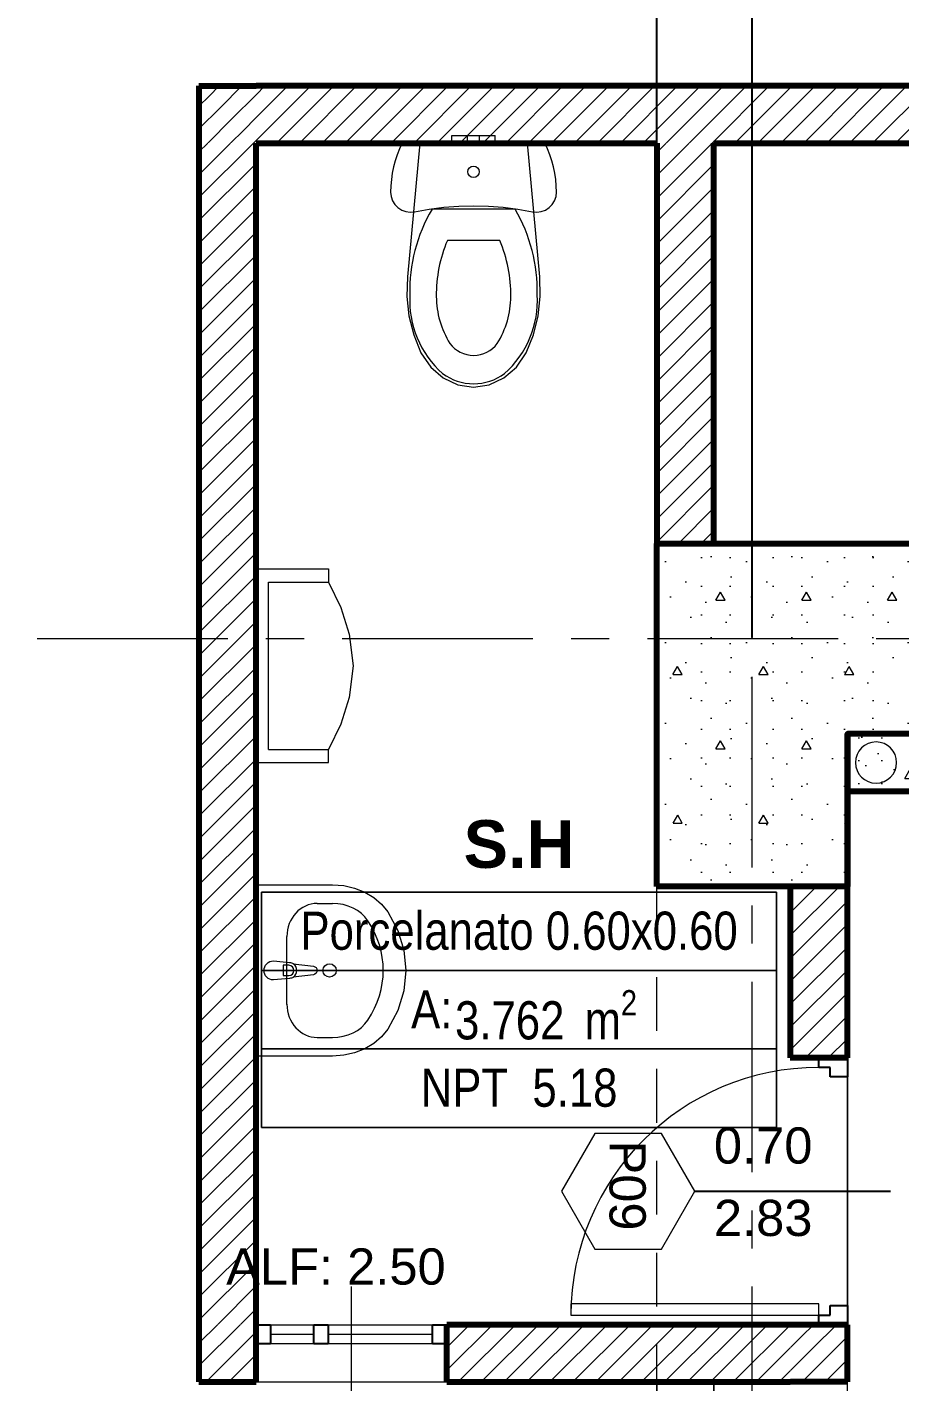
# Model space of a CAD drawing. Header units: inches. Extents: x -38 to 5698, y -33 to 92.
# Drawn here: x 99.919 to 102.207, y 37.7 to 41.255 of the extents above; entities that cross this region are included whole.
import ezdxf

# ---------------------------------------------------------------- set-up
doc = ezdxf.new("R2010")
doc.units = ezdxf.units.IN
doc.header["$MEASUREMENT"] = 0
doc.set_wipeout_variables(frame=1)
doc.header["$PDMODE"] = 1
for name, pattern in [('Hidden Line', [0.195611, 0.141111, -0.0545]), ('Punto & Raya', [0.65, 0.5, -0.075, 0, -0.075]), ('Wipeout_Contour', [1, 0, -1])]:
    doc.linetypes.add(name, pattern=pattern)
for name, color, linetype in [('02 _ ARQ _ ALB _ Cotas Ejes', 7, 'Continuous'), ('02 _ ARQ _ ALB _ Ejes Generales', 7, 'Continuous'), ('02 _ ARQ _ ZON _ Espacio.3D', 7, 'Continuous'), ('08 _ STR _ EXT _ 06 Columnas', 7, 'Continuous'), ('08 _ STR _ EXT _ 07 Losa Aligerada', 7, 'Continuous'), ('08 _ STR _ EXT _ 09 Vigas', 7, 'Continuous'), ('Estructura - 04 MURO', 253, 'Continuous'), ('Estructura - Carga', 7, 'Continuous'), ('Interior - Sanitarios', 7, 'Continuous'), ('MEP - HVAC', 7, 'Continuous')]:
    doc.layers.add(name, color=color, linetype=linetype)
doc.styles.add('Estilo_Generado_4', font='swisse.ttf')
doc.styles.add('Estilo_Generado_8', font='arialbd.ttf')
doc.styles.add('Estilo_Generado_9', font='ARIALN.TTF')
doc.dimstyles.new('Estilo_Generado__15', dxfattribs={"dimtxt": 0.125, "dimasz": 0.095, "dimexe": 0.18, "dimexo": 0.003, "dimgap": 0, "dimtad": 0, "dimtih": 1, "dimtoh": 1, "dimzin": 0, "dimdsep": 46, "dimtxsty": 'Estilo_Generado_4', "dimblk": 'ARROWHEAD_6', "dimblk1": 'ARROWHEAD_6', "dimblk2": 'ARROWHEAD_6', "dimcen": 0.09, "dimclrd": 144, "dimclre": 144, "dimclrt": 7, "dimadec": 0, "dimazin": 0, "dimtfac": 1, "dimtdec": 4, "dimtmove": 0, "dimatfit": 3, "dimfxl": 1, "dimtolj": 1, "dimtzin": 0, "dimarcsym": 0})
pattern_1 = [(45, (92.500015, 3e-09), (-0.03005204, 0.03005204), [])]

# ---------------------------------------------------------------- blocks, each defined once
blk = doc.blocks.new('ARROWHEAD_6')
at = {"color": 0, "linetype": 'Continuous', "lineweight": 0}
for p, q in [((-0.5, -0.5), (0.5, 0.5)), ((0, 0), (-1, 0))]:
    blk.add_line(p, q, dxfattribs=at)
blk = doc.blocks.new('*D80', base_point=(804.059, 0))
at = {"layer": '02 _ ARQ _ ALB _ Cotas Ejes', "color": 144, "linetype": 'Continuous', "lineweight": -2, "transparency": 16777216}
for p, q in [((101.82, 39.653), (101.82, 45.8378)), ((108.8199, 39.653), (108.8199, 45.8378)), ((101.915, 45.6578), (105.0886, 45.6578)), ((108.7249, 45.6578), (105.476, 45.6578))]:
    blk.add_line(p, q, dxfattribs=at)
at = {"layer": 'Defpoints', "color": 0, "linetype": 'Continuous', "transparency": 16777216}
for p in [(108.8199, 45.6578), (101.82, 39.65), (108.8199, 39.65)]:
    blk.add_point(p, dxfattribs=at)
at = {"layer": '02 _ ARQ _ ALB _ Cotas Ejes', "color": 144, "linetype": 'Continuous', "lineweight": -2, "transparency": 16777216, "xscale": 0.095, "yscale": 0.095, "zscale": 0.095, "rotation": 180}
blk.add_blockref('ARROWHEAD_6', (101.82, 45.6578), dxfattribs=at)
at = {"layer": '02 _ ARQ _ ALB _ Cotas Ejes', "color": 144, "linetype": 'Continuous', "lineweight": -2, "transparency": 16777216, "xscale": 0.095, "yscale": 0.095, "zscale": 0.095}
blk.add_blockref('ARROWHEAD_6', (108.8199, 45.6578), dxfattribs=at)
at = {"layer": '02 _ ARQ _ ALB _ Cotas Ejes', "color": 7, "linetype": 'Continuous', "lineweight": 13, "transparency": 16777216, "insert": (105.2823, 45.6578), "char_height": 0.125, "attachment_point": 5, "style": 'Estilo_Generado_4'}
blk.add_mtext('\\A1;7.00', dxfattribs=at)
blk = doc.blocks.new('*D86', base_point=(804.059, 0))
at = {"layer": '02 _ ARQ _ ALB _ Cotas Ejes', "color": 144, "linetype": 'Continuous', "lineweight": -2, "transparency": 16777216}
for p, q in [((101.57, 39.903), (101.57, 45.4088)), ((144.07, 39.903), (144.07, 45.4088)), ((101.665, 45.2288), (122.5203, 45.2288)), ((143.975, 45.2288), (123.0254, 45.2288))]:
    blk.add_line(p, q, dxfattribs=at)
at = {"layer": 'Defpoints', "color": 0, "linetype": 'Continuous', "transparency": 16777216}
for p in [(144.07, 45.2288), (101.57, 39.9), (144.07, 39.9)]:
    blk.add_point(p, dxfattribs=at)
at = {"layer": '02 _ ARQ _ ALB _ Cotas Ejes', "color": 144, "linetype": 'Continuous', "lineweight": -2, "transparency": 16777216, "xscale": 0.095, "yscale": 0.095, "zscale": 0.095, "rotation": 180}
blk.add_blockref('ARROWHEAD_6', (101.57, 45.2288), dxfattribs=at)
at = {"layer": '02 _ ARQ _ ALB _ Cotas Ejes', "color": 144, "linetype": 'Continuous', "lineweight": -2, "transparency": 16777216, "xscale": 0.095, "yscale": 0.095, "zscale": 0.095}
blk.add_blockref('ARROWHEAD_6', (144.07, 45.2288), dxfattribs=at)
at = {"layer": '02 _ ARQ _ ALB _ Cotas Ejes', "color": 7, "linetype": 'Continuous', "lineweight": 13, "transparency": 16777216, "insert": (122.7728, 45.2288), "char_height": 0.125, "attachment_point": 5, "style": 'Estilo_Generado_4'}
blk.add_mtext('\\A1;42.50', dxfattribs=at)

msp = doc.modelspace()

# ---------------------------------------------------------------- linework, layer by layer
at = {"layer": '02 _ ARQ _ ZON _ Espacio.3D', "color": 252, "linetype": 'Continuous', "lineweight": 13}
for p, q in [((101.8844, 38.9852), (100.5341, 38.9852)), ((100.5341, 38.9852), (100.5341, 38.3676)), ((100.5341, 38.9852), (101.8844, 38.9852)), ((100.5341, 38.7793), (100.5341, 38.9852)), ((101.8844, 38.3676), (101.8844, 38.9852)), ((101.8844, 38.9852), (101.8844, 38.7793)), ((101.8844, 38.7793), (100.5341, 38.7793)), ((100.5341, 38.7793), (101.8844, 38.7793)), ((100.5341, 38.5734), (100.5341, 38.7793)), ((101.8844, 38.7793), (101.8844, 38.5734)), ((101.8844, 38.5734), (100.5341, 38.5734)), ((100.5341, 38.5734), (101.8844, 38.5734)), ((100.5341, 38.3676), (100.5341, 38.5734)), ((101.8844, 38.5734), (101.8844, 38.3676)), ((100.5341, 38.3676), (101.8844, 38.3676)), ((101.8844, 38.3676), (100.5341, 38.3676))]:
    msp.add_line(p, q, dxfattribs=at)
at = {"layer": '02 _ ARQ _ ZON _ Espacio.3D', "color": 9, "linetype": 'Continuous', "lineweight": 5, "flags": 128}
msp.add_lwpolyline([(102.07, 37.85), (102.07, 38.55), (101.92, 38.55), (101.92, 39), (101.57, 39), (101.57, 40.95), (100.52, 40.95), (100.52, 37.85)], close=True, dxfattribs=at)
at = {"layer": '02 _ ARQ _ ZON _ Espacio.3D', "color": 254, "linetype": 'Continuous', "lineweight": 0, "flags": 128}
msp.add_lwpolyline([(103.6201, 40.95), (101.72, 40.95), (101.72, 39.9), (102.47, 39.9), (102.47, 39.45), (102.9201, 39.45), (102.9201, 39.4), (103.6201, 39.4), (103.6201, 39.9)], close=True, dxfattribs=at)
msp.add_lwpolyline([(116.07, 39), (115.57, 39), (115.57, 39.4), (109.07, 39.4), (109.0699, 39), (108.5699, 39), (108.5698, 39.75), (103.77, 39.75), (103.7701, 39.4), (102.07, 39.4), (102.07, 37.7), (101.72, 37.7005), (101.72, 33.75), (100.82, 33.75), (100.82, 29.75)], dxfattribs=at)
at = {"layer": '08 _ STR _ EXT _ 07 Losa Aligerada', "color": 7, "linetype": 'Continuous', "lineweight": 18, "flags": 128}
msp.add_lwpolyline([(115.87, 43.8736), (108.7699, 43.8736), (108.7699, 39.9), (103.6201, 39.9), (103.6201, 40.95), (100.52, 40.95), (100.52, 37.7), (101.57, 37.7), (101.57, 33.9), (100.67, 33.9), (100.67, 27.9392), (100.17, 27.9392), (100.17, 5.8), (117.7353, 5.8)], dxfattribs=at)
at = {"layer": 'Estructura - 04 MURO', "color": 165, "linetype": 'Continuous', "lineweight": 25}
for p, q in [((102.025, 38.525), (101.995, 38.525)), ((102.025, 38.5), (102.025, 38.525)), ((102.07, 38.5), (102.025, 38.5)), ((102.025, 37.875), (102.025, 37.9)), ((102.025, 37.9), (102.07, 37.9)), ((101.995, 37.875), (102.025, 37.875)), ((100.5575, 37.85), (100.5575, 37.8)), ((100.6713, 37.8), (100.6713, 37.85)), ((100.6713, 37.85), (100.69, 37.85)), ((100.69, 37.85), (100.7088, 37.85)), ((100.7088, 37.85), (100.7088, 37.8)), ((100.9825, 37.8), (100.9825, 37.85)), ((100.69, 37.8), (100.6713, 37.8)), ((100.7088, 37.8), (100.69, 37.8))]:
    msp.add_line(p, q, dxfattribs=at)
at = {"layer": 'Estructura - 04 MURO', "color": 152, "linetype": 'Continuous', "lineweight": 25}
msp.add_line((101.67, 38.2), (102.1825, 38.2), dxfattribs=at)
at = {"layer": 'Estructura - 04 MURO', "color": 165, "linetype": 'Continuous', "lineweight": 15}
for p, q in [((100.77, 37.2969), (100.77, 37.95)), ((101.995, 37.905), (101.345, 37.905)), ((101.345, 37.905), (101.345, 37.875)), ((101.995, 37.875), (101.995, 37.905)), ((101.345, 37.875), (101.995, 37.875)), ((100.5575, 37.85), (100.6713, 37.85)), ((100.5575, 37.825), (100.6713, 37.825)), ((100.7088, 37.85), (100.9825, 37.85)), ((100.7088, 37.825), (100.9825, 37.825)), ((100.6713, 37.8), (100.5575, 37.8)), ((100.9825, 37.8), (100.7088, 37.8))]:
    msp.add_line(p, q, dxfattribs=at)
at = {"layer": 'Estructura - 04 MURO', "color": 251, "linetype": 'Continuous', "lineweight": 13, "flags": 128}
msp.add_lwpolyline([(101.32, 38.2), (101.4075, 38.0484), (101.5825, 38.0484), (101.67, 38.2), (101.5825, 38.3515), (101.4075, 38.3515)], close=True, dxfattribs=at)
at = {"layer": 'Estructura - 04 MURO', "color": 7, "linetype": 'Continuous', "lineweight": 15}
msp.add_arc((101.995, 37.875), 0.65, 90.0005, 180.0005, dxfattribs=at)
at = {"layer": 'Interior - Sanitarios', "color": 205, "linetype": 'Continuous', "lineweight": 13}
for p, q in [((101.0898, 40.777), (100.9809, 40.777)), ((101.1988, 40.777), (101.0898, 40.777)), ((101.0898, 40.6945), (101.0211, 40.6945)), ((101.1586, 40.6945), (101.0898, 40.6945)), ((100.52, 39.3248), (100.52, 39.8328)), ((100.52, 39.8328), (100.7092, 39.8328)), ((100.7092, 39.8328), (100.7092, 39.7981)), ((100.5526, 39.7981), (100.7092, 39.7981)), ((100.5526, 39.3594), (100.5526, 39.7981)), ((100.5526, 39.3594), (100.7092, 39.3594)), ((100.7092, 39.3248), (100.7092, 39.3594)), ((100.52, 39.3248), (100.7092, 39.3248)), ((100.6799, 38.9554), (100.7199, 38.9554)), ((100.6005, 38.6905), (100.6005, 38.8685)), ((100.6053, 38.7931), (100.5905, 38.7931)), ((100.5905, 38.7931), (100.5905, 38.7659)), ((100.5905, 38.7659), (100.6053, 38.7659)), ((100.6799, 38.6036), (100.7199, 38.6036))]:
    msp.add_line(p, q, dxfattribs=at)
at = {"layer": 'Interior - Sanitarios', "color": 205, "linetype": 'Continuous', "lineweight": 13, "flags": 128}
msp.add_lwpolyline([(100.7092, 39.7981), (100.7416, 39.7318), (100.7639, 39.6618), (100.774, 39.5788), (100.7639, 39.4957), (100.7416, 39.4257), (100.7092, 39.3594)], dxfattribs=at)
for points in [[(100.52, 39.5923), (100.52, 39.5653), (100.48, 39.5653), (100.48, 39.5923)], [(100.52, 39.0042), (100.7199, 39.0042), (100.7493, 39.0021), (100.7778, 38.9956), (100.8044, 38.9851), (100.8283, 38.9709), (100.8488, 38.9534), (100.8651, 38.9332), (100.8912, 38.8844), (100.9072, 38.8326), (100.9126, 38.7795), (100.9072, 38.7263), (100.8912, 38.6746), (100.8651, 38.6258), (100.8488, 38.6056), (100.8283, 38.5881), (100.8044, 38.5738), (100.7778, 38.5633), (100.7493, 38.5569), (100.7199, 38.5547), (100.52, 38.5547)], [(100.52, 38.843), (100.52, 38.816), (100.5, 38.816), (100.5, 38.843)], [(100.52, 38.743), (100.52, 38.716), (100.5, 38.716), (100.5, 38.743)]]:
    msp.add_lwpolyline(points, close=True, dxfattribs=at)
msp.add_lwpolyline([(100.5655, 38.8045), (100.6075, 38.8005, -0.12102), (100.617, 38.7972), (100.6699, 38.7906, -0.882566), (100.6699, 38.7684), (100.617, 38.7618, -0.12102), (100.6075, 38.7585), (100.5655, 38.7545, -1)], format="xyb", close=True, dxfattribs=at)
at = {"layer": 'Interior - Sanitarios', "color": 205, "linetype": 'Continuous', "lineweight": 13}
msp.add_circle((100.7124, 38.7795), 0.0175, dxfattribs=at)
for centre, radius, start, end in [((100.6053, 38.7795), 0.0136, 270, 90), ((100.6056, 38.7795), 0.0211, 302.771, 57.229)]:
    msp.add_arc(centre, radius, start, end, dxfattribs=at)
msp.add_ellipse((101.0898, 40.875), major_axis=(0.015, 0), ratio=0.999724, dxfattribs=at)
for centre, major_axis, ratio, start_param, end_param in [((101.3479, 40.5621), (0, 0.4255), 0.999377, 1.041392, 1.594412), ((100.8317, 40.5621), (0, 0.4255), 0.999377, 4.688771, 5.241791), ((101.3543, 40.5524), (0, 0.3624), 0.999377, 1.167971, 1.583698), ((100.8254, 40.5524), (0, 0.3624), 0.999377, 4.699484, 5.115211), ((101.1793, 40.5377), (0, 0.2571), 0.999377, 1.515065, 2.415654), ((101.2247, 40.5485), (0, 0.2328), 0.999377, 1.574045, 2.131711), ((100.9549, 40.5485), (0, 0.2328), 0.999377, 4.151471, 4.709136), ((101.0004, 40.5377), (0, 0.2571), 0.999377, 3.867528, 4.768116), ((101.0906, 40.4712), (0, 0.0783), 0.999377, 2.207897, 3.131202), ((101.089, 40.4712), (0, 0.0783), 0.999377, 3.151984, 4.075289), ((101.0906, 40.4573), (0, 0.1386), 0.999377, 2.509088, 3.135732), ((101.089, 40.4572), (0, 0.1386), 0.999377, 3.147454, 3.774097), ((100.6799, 38.8684), (0, 0.087), 0.9125, 0, 1.570796), ((100.7199, 38.8685), (0.1057, 0), 0.821452, 0.496975, 1.570796), ((100.52, 38.7795), (0.3331, 0), 0.821452, 5.78621, 6.78016), ((100.6799, 38.6906), (0, 0.087), 0.9125, 1.570796, 3.141593), ((100.7199, 38.6904), (0.1057, 0), 0.821452, 4.712389, 5.78621)]:
    msp.add_ellipse(centre, major_axis=major_axis, ratio=ratio, start_param=start_param, end_param=end_param, dxfattribs=at)
at = {"layer": 'MEP - HVAC', "color": 7, "linetype": 'Continuous', "lineweight": 13, "flags": 128}
msp.add_lwpolyline([(102.199, 39.325, 1), (102.091, 39.325, 1)], format="xyb", close=True, dxfattribs=at)

# ---------------------------------------------------------------- texts
at = {"layer": '02 _ ARQ _ ZON _ Espacio.3D', "color": 252, "lineweight": 25, "attachment_point": 2}
for s, insert, char_height, style in [('\\A1;{\\pqc;\\pt0;\\fArial|b1|i0|c0|p34;S.H}', (101.2092, 39.1737), 0.125, 'Estilo_Generado_8'), ('\\A1;{\\pqc;\\pt0;\\fArial Narrow|b0|i0|c0|p34;Porcelanato 0.60x0.60}', (101.2092, 38.9338), 0.1, 'Estilo_Generado_9'), ('\\A1;{\\pqc;\\pt0;\\fArial Narrow|b0|i0|c0|p34;A: }', (100.9801, 38.7275), 0.1, 'Estilo_Generado_9'), ('\\A1;{\\pqc;\\pt0,0.3;\\fArial Narrow|b0|i0|c0|p34;3.762\\fArial Narrow|b0|i0|c0|p34;\\A1{\\H.66x;\\S^  ;}\\fArial Narrow|b0|i0|c0|p34; m\\fArial Narrow|b0|i0|c0|p34;\\A1{\\H.66x;\\S2^  ;}}', (101.2798, 38.7279), 0.1, 'Estilo_Generado_9'), ('\\A1;{\\pqc;\\pt0;\\fArial Narrow|b0|i0|c0|p34;NPT  5.18}', (101.2092, 38.522), 0.1, 'Estilo_Generado_9')]:
    msp.add_mtext(s, dxfattribs=dict(at, insert=insert, char_height=char_height, style=style))
at = {"layer": 'Estructura - 04 MURO', "color": 251, "lineweight": 25, "char_height": 0.095, "attachment_point": 7, "style": 'Estilo_Generado_4'}
for s, insert, rotation in [('\\A1;{\\pql;\\pt0;\\fSwis721 Ex BT|b0|i0|c0|p34;0.70\\fSwis721 Ex BT|b0|i0|c0|p34;\\A1{\\H.66x;\\S^  ;}\\fSwis721 Ex BT|b0|i0|c0|p34;\\fSwis721 Ex BT|b0|i0|c0|p34;}', (101.72, 38.245), 0.0005), ('\\A1;{\\pql;\\pt0;\\fSwis721 Ex BT|b0|i0|c0|p34;P09\\fSwis721 Ex BT|b0|i0|c0|p34;\\fSwis721 Ex BT|b0|i0|c0|p34;\\fSwis721 Ex BT|b0|i0|c0|p34;}', (101.4449, 38.3333), 270.0005), ('\\A1;{\\pql;\\pt0;\\fSwis721 Ex BT|b0|i0|c0|p34;2.83\\fSwis721 Ex BT|b0|i0|c0|p34;\\A1{\\H.66x;\\S^  ;}\\fSwis721 Ex BT|b0|i0|c0|p34;\\fSwis721 Ex BT|b0|i0|c0|p34;}', (101.72, 38.055), 0.0005)]:
    msp.add_mtext(s, dxfattribs=dict(at, insert=insert, rotation=rotation))

# ---------------------------------------------------------------- next in the draw order: wipeouts: each hides what was drawn before it
at = {"color": 254, "linetype": 'Wipeout_Contour', "lineweight": 0, "ltscale": 2438.724181}
msp.add_wipeout([(100.52, 41.1), (100.37, 41.1), (100.52, 40.95)], dxfattribs=at).dxf.layer = 'Estructura - 04 MURO'
at = {"color": 254, "linetype": 'Wipeout_Contour', "lineweight": 0, "ltscale": 4071.972598}
msp.add_wipeout([(102.07, 39), (101.92, 39), (101.92, 38.55), (102.07, 38.55), (102.07, 39.4)], dxfattribs=at).dxf.layer = 'Estructura - 04 MURO'
at = {"color": 254, "linetype": 'Wipeout_Contour', "lineweight": 0, "ltscale": 2438.195857}
msp.add_wipeout([(100.52, 37.85), (100.37, 37.7), (100.52, 37.7)], dxfattribs=at).dxf.layer = 'Estructura - 04 MURO'
at = {"color": 254, "linetype": 'Wipeout_Contour', "lineweight": 0, "ltscale": 2443.689833}
msp.add_wipeout([(102.07, 37.7), (101.92, 37.85), (101.92, 37.7)], dxfattribs=at).dxf.layer = 'Estructura - 04 MURO'
at = {"color": 254, "linetype": 'Wipeout_Contour', "lineweight": 0, "ltscale": 3255.975779}
msp.add_wipeout([(101.72, 33.9), (101.72, 37.7), (101.57, 37.7), (101.57, 33.9)], dxfattribs=at).dxf.layer = 'Estructura - 04 MURO'

# ---------------------------------------------------------------- next in the draw order: hatches: boundary and pattern name
at = {"layer": 'Estructura - 04 MURO', "linetype": 'Continuous', "lineweight": 5}
h = msp.add_hatch(dxfattribs=at)
h.set_pattern_fill('LADRILLO_COMÚN_0002', color=252, style=0, pattern_type=2)
h.set_pattern_definition(pattern_1)
h.paths.add_polyline_path([(100.52, 41.1), (100.37, 41.1), (100.52, 40.95)])
h = msp.add_hatch(dxfattribs=at)
h.set_pattern_fill('LADRILLO_COMÚN_0002', color=252, style=0, pattern_type=2)
h.set_pattern_definition(pattern_1)
h.paths.add_polyline_path([(102.07, 39), (101.92, 39), (101.92, 38.55), (102.07, 38.55), (102.07, 39.4)])
h = msp.add_hatch(dxfattribs=at)
h.set_pattern_fill('LADRILLO_COMÚN_0002', color=252, style=0, pattern_type=2)
h.set_pattern_definition(pattern_1)
h.paths.add_polyline_path([(100.52, 37.85), (100.37, 37.7), (100.52, 37.7)])
h = msp.add_hatch(dxfattribs=at)
h.set_pattern_fill('LADRILLO_COMÚN_0002', color=252, style=0, pattern_type=2)
h.set_pattern_definition(pattern_1)
h.paths.add_polyline_path([(102.07, 37.7), (101.92, 37.85), (101.92, 37.7)])
at = {"layer": 'Estructura - Carga', "linetype": 'Continuous', "lineweight": 13}
h = msp.add_hatch(dxfattribs=at)
h.set_pattern_fill('HORMIGÓN_ARMADO_0002', color=251, style=0, pattern_type=2)
h.set_pattern_definition([(0, (92.5, 3e-09), (0, 0.3117692), [0.03, -0.15]), (0, (92.59, 0.1559), (0, 0.3117692), [0.03, -0.15]), (60, (92.5, 3e-09), (-0.27, 0.1558846), [0.03, -0.15]), (60, (92.68, 3e-09), (-0.27, 0.1558846), [0.03, -0.15]), (120, (92.53, 3e-09), (0.27, 0.1558846), [0.03, -0.15]), (120, (92.71, 3e-09), (0.27, 0.1558846), [0.03, -0.15]), (0, (92.500015, 0.03), (0, 0.06), [0, -0.06, 0, -0.09]), (45, (92.530015, 0.03), (-0.04242641, 0.04242641), [0, -0.045, 0, -0.075])])
h.paths.add_polyline_path([(102.37, 39.4), (102.07, 39.4), (102.07, 39.25), (102.37, 39.25)])

# ---------------------------------------------------------------- next in the draw order: linework, layer by layer
at = {"layer": '08 _ STR _ EXT _ 09 Vigas', "color": 251, "linetype": 'Hidden Line', "lineweight": 13}
msp.add_line((102.07, 39.4), (108.57, 39.4), dxfattribs=at)
at = {"layer": 'Estructura - 04 MURO', "color": 7, "linetype": 'Continuous', "lineweight": 80}
for p, q in [((101.995, 38.55), (101.92, 38.55)), ((101.995, 38.55), (101.92, 38.55)), ((102.07, 38.55), (101.995, 38.55)), ((102.07, 38.55), (101.995, 38.55)), ((102.07, 38.55), (101.995, 38.55))]:
    msp.add_line(p, q, dxfattribs=at)
at = {"layer": 'Estructura - 04 MURO', "color": 165, "linetype": 'Continuous', "lineweight": 25}
for p, q in [((101.995, 38.525), (101.995, 38.55)), ((101.995, 38.55), (102.07, 38.55)), ((102.07, 38.55), (102.07, 38.5))]:
    msp.add_line(p, q, dxfattribs=at)
at = {"layer": 'Estructura - 04 MURO', "color": 7, "linetype": 'Continuous', "lineweight": 80, "flags": 128}
for points in [[(102.07, 38.55), (102.07, 39.4)], [(101.92, 39), (101.92, 38.55)]]:
    msp.add_lwpolyline(points, dxfattribs=at)
at = {"layer": 'Estructura - 04 MURO', "color": 7, "linetype": 'Continuous', "lineweight": 13, "flags": 128}
for points in [[(101.57, 37.7), (101.57, 33.9)], [(101.57, 37.7), (101.72, 37.7)], [(101.72, 33.75), (101.72, 37.7)]]:
    msp.add_lwpolyline(points, dxfattribs=at)
at = {"layer": 'Estructura - Carga', "color": 7, "linetype": 'Continuous', "lineweight": 80, "flags": 128}
msp.add_lwpolyline([(102.07, 39.25), (102.37, 39.25), (102.37, 39.4), (102.07, 39.4)], dxfattribs=at)

# ---------------------------------------------------------------- next in the draw order: wipeouts: each hides what was drawn before it
at = {"color": 254, "linetype": 'Wipeout_Contour', "lineweight": 0, "ltscale": 2439.51507}
msp.add_wipeout([(100.52, 40.95), (100.37, 41.1), (100.37, 40.95)], dxfattribs=at).dxf.layer = 'Estructura - 04 MURO'
at = {"color": 254, "linetype": 'Wipeout_Contour', "lineweight": 0, "ltscale": 2438.195857}
msp.add_wipeout([(100.52, 37.85), (100.37, 37.7), (100.52, 37.7)], dxfattribs=at).dxf.layer = 'Estructura - 04 MURO'
at = {"color": 254, "linetype": 'Wipeout_Contour', "lineweight": 0, "ltscale": 2442.894103}
msp.add_wipeout([(101.92, 37.85), (102.07, 37.7), (102.07, 37.85)], dxfattribs=at).dxf.layer = 'Estructura - 04 MURO'

# ---------------------------------------------------------------- next in the draw order: hatches: boundary and pattern name
at = {"layer": 'Estructura - 04 MURO', "linetype": 'Continuous', "lineweight": 5}
h = msp.add_hatch(dxfattribs=at)
h.set_pattern_fill('LADRILLO_COMÚN_0002', color=252, style=0, pattern_type=2)
h.set_pattern_definition(pattern_1)
h.paths.add_polyline_path([(100.52, 40.95), (100.37, 41.1), (100.37, 40.95)])
h = msp.add_hatch(dxfattribs=at)
h.set_pattern_fill('LADRILLO_COMÚN_0002', color=252, style=0, pattern_type=2)
h.set_pattern_definition(pattern_1)
h.paths.add_polyline_path([(100.52, 37.85), (100.37, 37.7), (100.52, 37.7)])
h = msp.add_hatch(dxfattribs=at)
h.set_pattern_fill('LADRILLO_COMÚN_0002', color=252, style=0, pattern_type=2)
h.set_pattern_definition(pattern_1)
h.paths.add_polyline_path([(101.92, 37.85), (102.07, 37.7), (102.07, 37.85)])

# ---------------------------------------------------------------- next in the draw order: linework, layer by layer
at = {"layer": '08 _ STR _ EXT _ 09 Vigas', "color": 251, "linetype": 'Hidden Line', "lineweight": 13}
msp.add_line((102.07, 30.2), (102.07, 39.4), dxfattribs=at)
at = {"layer": 'Estructura - 04 MURO', "color": 165, "linetype": 'Continuous', "lineweight": 25}
for p, q in [((102.07, 37.9), (102.07, 37.85)), ((101.995, 37.85), (101.995, 37.875)), ((102.07, 37.85), (101.995, 37.85))]:
    msp.add_line(p, q, dxfattribs=at)
at = {"layer": 'Estructura - 04 MURO', "color": 7, "linetype": 'Continuous', "lineweight": 80}
for p, q in [((101.995, 37.85), (101.92, 37.85)), ((101.995, 37.85), (101.92, 37.85)), ((102.07, 37.85), (101.995, 37.85)), ((102.07, 37.85), (101.995, 37.85)), ((102.07, 37.85), (101.995, 37.85))]:
    msp.add_line(p, q, dxfattribs=at)
at = {"layer": 'Estructura - 04 MURO', "color": 7, "linetype": 'Continuous', "lineweight": 80, "flags": 128}
for points in [[(100.37, 41.1), (100.52, 41.1)], [(102.07, 37.7), (102.07, 37.85)], [(102.07, 37.7), (101.92, 37.7)]]:
    msp.add_lwpolyline(points, dxfattribs=at)

# ---------------------------------------------------------------- next in the draw order: wipeouts: each hides what was drawn before it
at = {"color": 254, "linetype": 'Wipeout_Contour', "lineweight": 0, "ltscale": 2438.195857}
msp.add_wipeout([(100.52, 37.85), (100.37, 37.7), (100.52, 37.7)], dxfattribs=at).dxf.layer = 'Estructura - 04 MURO'
at = {"color": 254, "linetype": 'Wipeout_Contour', "lineweight": 0, "ltscale": 3255.624991}
msp.add_wipeout([(101.02, 37.7), (101.92, 37.7), (101.92, 37.85), (101.02, 37.85)], dxfattribs=at).dxf.layer = 'Estructura - 04 MURO'

# ---------------------------------------------------------------- next in the draw order: hatches: boundary and pattern name
at = {"layer": 'Estructura - 04 MURO', "linetype": 'Continuous', "lineweight": 5}
h = msp.add_hatch(dxfattribs=at)
h.set_pattern_fill('LADRILLO_COMÚN_0002', color=252, style=0, pattern_type=2)
h.set_pattern_definition(pattern_1)
h.paths.add_polyline_path([(100.52, 37.85), (100.37, 37.7), (100.52, 37.7)])
h = msp.add_hatch(dxfattribs=at)
h.set_pattern_fill('LADRILLO_COMÚN_0002', color=252, style=0, pattern_type=2)
h.set_pattern_definition(pattern_1)
h.paths.add_polyline_path([(101.02, 37.7), (101.92, 37.7), (101.92, 37.85), (101.02, 37.85)])

# ---------------------------------------------------------------- next in the draw order: linework, layer by layer
at = {"layer": 'Estructura - 04 MURO', "color": 165, "linetype": 'Continuous', "lineweight": 25}
for p, q in [((100.9825, 37.85), (101.02, 37.85)), ((101.02, 37.8), (100.9825, 37.8))]:
    msp.add_line(p, q, dxfattribs=at)
at = {"layer": 'Estructura - 04 MURO', "color": 7, "linetype": 'Continuous', "lineweight": 80}
for p, q in [((101.02, 37.8), (101.02, 37.85)), ((101.02, 37.8), (101.02, 37.85)), ((101.02, 37.8), (101.02, 37.85)), ((101.02, 37.7), (101.02, 37.8)), ((101.02, 37.7), (101.02, 37.8))]:
    msp.add_line(p, q, dxfattribs=at)
at = {"layer": 'Estructura - 04 MURO', "color": 7, "linetype": 'Continuous', "lineweight": 80, "flags": 128}
for points in [[(101.92, 37.85), (101.02, 37.85)], [(101.02, 37.7), (101.92, 37.7)]]:
    msp.add_lwpolyline(points, dxfattribs=at)

# ---------------------------------------------------------------- next in the draw order: wipeouts: each hides what was drawn before it
at = {"color": 254, "linetype": 'Wipeout_Contour', "lineweight": 0, "ltscale": 2438.195857}
msp.add_wipeout([(100.52, 37.85), (100.37, 37.7), (100.52, 37.7)], dxfattribs=at).dxf.layer = 'Estructura - 04 MURO'

# ---------------------------------------------------------------- next in the draw order: hatches: boundary and pattern name
at = {"layer": 'Estructura - 04 MURO', "linetype": 'Continuous', "lineweight": 5}
h = msp.add_hatch(dxfattribs=at)
h.set_pattern_fill('LADRILLO_COMÚN_0002', color=252, style=0, pattern_type=2)
h.set_pattern_definition(pattern_1)
h.paths.add_polyline_path([(100.52, 37.85), (100.37, 37.7), (100.52, 37.7)])

# ---------------------------------------------------------------- next in the draw order: wipeouts: each hides what was drawn before it
at = {"color": 254, "linetype": 'Wipeout_Contour', "lineweight": 0, "ltscale": 3251.843778}
msp.add_wipeout([(100.52, 37.85), (100.52, 40.95), (100.37, 40.95), (100.37, 37.85)], dxfattribs=at).dxf.layer = 'Estructura - 04 MURO'

# ---------------------------------------------------------------- next in the draw order: hatches: boundary and pattern name
at = {"layer": 'Estructura - 04 MURO', "linetype": 'Continuous', "lineweight": 5}
h = msp.add_hatch(dxfattribs=at)
h.set_pattern_fill('LADRILLO_COMÚN_0002', color=252, style=0, pattern_type=2)
h.set_pattern_definition(pattern_1)
h.paths.add_polyline_path([(100.52, 37.85), (100.52, 40.95), (100.37, 40.95), (100.37, 37.85)])

# ---------------------------------------------------------------- next in the draw order: linework, layer by layer
at = {"layer": '02 _ ARQ _ ALB _ Ejes Generales', "color": 252, "linetype": 'Punto & Raya', "lineweight": 13}
msp.add_line((98.3454, 39.65), (147.07, 39.65), dxfattribs=at)

# ---------------------------------------------------------------- next in the draw order: texts
at = {"layer": 'Estructura - 04 MURO', "color": 251, "lineweight": 25, "insert": (100.4413, 37.9275), "char_height": 0.095, "attachment_point": 7, "rotation": 360, "style": 'Estilo_Generado_4'}
msp.add_mtext('\\A1;{\\pql;\\pt0;\\fSwis721 Ex BT|b0|i0|c0|p34;ALF: 2.50\\fSwis721 Ex BT|b0|i0|c0|p34;\\A1{\\H.66x;\\S^  ;}\\fSwis721 Ex BT|b0|i0|c0|p34;\\fSwis721 Ex BT|b0|i0|c0|p34;}', dxfattribs=at)

# ---------------------------------------------------------------- next in the draw order: wipeouts: each hides what was drawn before it
at = {"color": 254, "linetype": 'Wipeout_Contour', "lineweight": 0, "ltscale": 2439.09838}
msp.add_wipeout([(100.37, 37.85), (100.37, 37.7), (100.52, 37.85)], dxfattribs=at).dxf.layer = 'Estructura - 04 MURO'

# ---------------------------------------------------------------- next in the draw order: hatches: boundary and pattern name
at = {"layer": 'Estructura - 04 MURO', "linetype": 'Continuous', "lineweight": 5}
h = msp.add_hatch(dxfattribs=at)
h.set_pattern_fill('LADRILLO_COMÚN_0002', color=252, style=0, pattern_type=2)
h.set_pattern_definition(pattern_1)
h.paths.add_polyline_path([(100.37, 37.85), (100.37, 37.7), (100.52, 37.85)])

# ---------------------------------------------------------------- next in the draw order: linework, layer by layer
at = {"layer": 'Estructura - 04 MURO', "color": 7, "linetype": 'Continuous', "lineweight": 80}
for p, q in [((100.52, 37.8), (100.52, 37.85)), ((100.52, 37.8), (100.52, 37.85)), ((100.52, 37.8), (100.52, 37.85)), ((100.52, 37.7), (100.52, 37.8)), ((100.52, 37.7), (100.52, 37.8))]:
    msp.add_line(p, q, dxfattribs=at)
at = {"layer": 'Estructura - 04 MURO', "color": 165, "linetype": 'Continuous', "lineweight": 15}
for p, q in [((100.52, 37.85), (101.02, 37.85)), ((100.52, 37.7), (101.02, 37.7))]:
    msp.add_line(p, q, dxfattribs=at)
at = {"layer": 'Estructura - 04 MURO', "color": 165, "linetype": 'Continuous', "lineweight": 25}
for p, q in [((100.52, 37.85), (100.5575, 37.85)), ((100.5575, 37.8), (100.52, 37.8))]:
    msp.add_line(p, q, dxfattribs=at)
at = {"layer": 'Estructura - 04 MURO', "color": 7, "linetype": 'Continuous', "lineweight": 80, "flags": 128}
for points in [[(100.37, 41.1), (100.37, 37.7)], [(100.52, 37.85), (100.52, 40.95)], [(100.37, 37.7), (100.52, 37.7)]]:
    msp.add_lwpolyline(points, dxfattribs=at)

# ---------------------------------------------------------------- next in the draw order: wipeouts: each hides what was drawn before it
at = {"color": 254, "linetype": 'Wipeout_Contour', "lineweight": 0, "ltscale": 3258.651215}
msp.add_wipeout([(100.52, 40.95), (103.6201, 40.95), (103.6201, 41.1), (100.52, 41.1)], dxfattribs=at).dxf.layer = 'Estructura - 04 MURO'

# ---------------------------------------------------------------- next in the draw order: hatches: boundary and pattern name
at = {"layer": 'Estructura - 04 MURO', "linetype": 'Continuous', "lineweight": 5}
h = msp.add_hatch(dxfattribs=at)
h.set_pattern_fill('LADRILLO_COMÚN_0002', color=252, style=0, pattern_type=2)
h.set_pattern_definition(pattern_1)
h.paths.add_polyline_path([(100.52, 40.95), (103.6201, 40.95), (103.6201, 41.1), (100.52, 41.1)])

# ---------------------------------------------------------------- next in the draw order: linework, layer by layer
at = {"layer": '02 _ ARQ _ ALB _ Ejes Generales', "color": 252, "linetype": 'Punto & Raya', "lineweight": 13}
msp.add_line((101.82, 3.05), (101.82, 44.9), dxfattribs=at)
at = {"layer": 'Estructura - 04 MURO', "color": 7, "linetype": 'Continuous', "lineweight": 80, "flags": 128}
for points in [[(103.7701, 41.1), (100.52, 41.1)], [(100.52, 40.95), (101.57, 40.95)], [(101.72, 40.95), (103.6201, 40.95)]]:
    msp.add_lwpolyline(points, dxfattribs=at)
at = {"layer": 'Interior - Sanitarios', "color": 205, "linetype": 'Continuous', "lineweight": 13}
for p, q in [((101.0328, 40.97), (101.0495, 40.97)), ((101.0328, 40.95), (101.0328, 40.97)), ((101.0328, 40.95), (101.0495, 40.95)), ((101.0495, 40.97), (101.0738, 40.97)), ((101.0495, 40.95), (101.0738, 40.95)), ((101.0738, 40.97), (101.0785, 40.97)), ((101.0738, 40.95), (101.0738, 40.97)), ((101.0738, 40.95), (101.0785, 40.95)), ((101.0785, 40.97), (101.0898, 40.97)), ((101.0785, 40.95), (101.0898, 40.95)), ((101.0898, 40.97), (101.1011, 40.97)), ((101.0898, 40.95), (101.1011, 40.95)), ((101.1011, 40.97), (101.1058, 40.97)), ((101.1011, 40.95), (101.1058, 40.95)), ((101.1058, 40.95), (101.1058, 40.97)), ((101.1058, 40.97), (101.1301, 40.97)), ((101.1058, 40.95), (101.1301, 40.95)), ((101.1301, 40.97), (101.1468, 40.97)), ((101.1301, 40.95), (101.1468, 40.95)), ((101.1468, 40.95), (101.1468, 40.97))]:
    msp.add_line(p, q, dxfattribs=at)
at = {"layer": 'Interior - Sanitarios', "color": 205, "linetype": 'Continuous', "lineweight": 13, "flags": 128}
for points in [[(100.903, 40.95), (100.8959, 40.9349), (100.8897, 40.9195), (100.8845, 40.9037), (100.8801, 40.8876), (100.8767, 40.8713), (100.8743, 40.8548), (100.8728, 40.8382), (100.8723, 40.8215), (100.8736, 40.81), (100.8774, 40.799), (100.8835, 40.7892), (100.8916, 40.7809), (100.9014, 40.7746), (100.9122, 40.7705), (100.9238, 40.769), (100.9353, 40.7701), (100.9736, 40.7768), (101.0122, 40.7817), (101.0509, 40.7846), (101.0898, 40.7856), (101.1287, 40.7846), (101.1675, 40.7817), (101.206, 40.7768), (101.2443, 40.7701), (101.2559, 40.769), (101.2674, 40.7705), (101.2783, 40.7746), (101.288, 40.7809), (101.2961, 40.7892), (101.3022, 40.799), (101.306, 40.81), (101.3073, 40.8215), (101.3068, 40.8382), (101.3054, 40.8548), (101.3029, 40.8713), (101.2995, 40.8876), (101.2952, 40.9037), (101.2899, 40.9195), (101.2837, 40.9349), (101.2766, 40.95)], [(100.9204, 40.4966), (100.9328, 40.4468), (100.9518, 40.3999), (100.9774, 40.3627), (101.0105, 40.3342), (101.0488, 40.3162), (101.0898, 40.31), (101.1309, 40.3162), (101.1692, 40.3342), (101.2022, 40.3627), (101.2278, 40.3999), (101.2468, 40.4468), (101.2592, 40.4966), (101.2647, 40.5479), (101.2632, 40.5996), (101.2308, 40.95), (100.9488, 40.95), (100.9165, 40.5996), (100.9149, 40.5479)]]:
    msp.add_lwpolyline(points, close=True, dxfattribs=at)

# ---------------------------------------------------------------- next in the draw order: dimensions: what is measured, and where the dimension line sits
at = {"layer": '02 _ ARQ _ ALB _ Cotas Ejes', "color": 144, "linetype": 'Continuous', "lineweight": 13}
dim = msp.add_linear_dim(base=(108.8199, 45.6578), p1=(101.82, 39.65), p2=(108.8199, 39.65), dimstyle='Estilo_Generado__15', dxfattribs=at)
dim.commit()
dim.dimension.update_dxf_attribs({"geometry": '*D80', "text_midpoint": (105.2823, 45.6578), "dimtype": 160})

# ---------------------------------------------------------------- next in the draw order: wipeouts: each hides what was drawn before it
at = {"color": 254, "linetype": 'Wipeout_Contour', "lineweight": 0, "ltscale": 3256.833833}
msp.add_wipeout([(101.72, 39.9), (101.72, 40.95), (101.57, 40.95), (101.57, 39.9)], dxfattribs=at).dxf.layer = 'Estructura - 04 MURO'

# ---------------------------------------------------------------- next in the draw order: hatches: boundary and pattern name
at = {"layer": '08 _ STR _ EXT _ 06 Columnas', "linetype": 'Continuous', "lineweight": 9}
h = msp.add_hatch(dxfattribs=at)
h.set_pattern_fill('HORMIGÓN_EN_MASA_0002', style=0, pattern_type=2)
h.set_pattern_definition([(0, (92.5, 3e-09), (0, 0.3897114), [0.024375, -0.200625]), (0, (92.6125, 0.19486), (0, 0.3897114), [0.024375, -0.200625]), (60, (92.5, 3e-09), (-0.3375, 0.1948557), [0.024375, -0.200625]), (60, (92.725, 3e-09), (-0.3375, 0.1948557), [0.024375, -0.200625]), (120, (92.5244, 3e-09), (0.3375, 0.1948557), [0.024375, -0.200625]), (120, (92.7494, 3e-09), (0.3375, 0.1948557), [0.024375, -0.200625]), (0, (92.500015, 0.0375), (0, 0.075), [0, -0.075, 0, -0.1125]), (45, (92.537515, 0.0375), (-0.05303301, 0.05303301), [0, -0.05625, 0, -0.09375])])
h.paths.add_polyline_path([(101.57, 39), (102.07, 39), (102.07, 39.4), (102.47, 39.4), (102.47, 39.9), (101.57, 39.9)])
at = {"layer": 'Estructura - 04 MURO', "linetype": 'Continuous', "lineweight": 5}
h = msp.add_hatch(dxfattribs=at)
h.set_pattern_fill('LADRILLO_COMÚN_0002', color=252, style=0, pattern_type=2)
h.set_pattern_definition(pattern_1)
h.paths.add_polyline_path([(101.72, 39.9), (101.72, 40.95), (101.57, 40.95), (101.57, 39.9)])

# ---------------------------------------------------------------- next in the draw order: linework, layer by layer
at = {"layer": '08 _ STR _ EXT _ 06 Columnas', "color": 7, "linetype": 'Continuous', "lineweight": 80, "flags": 128}
msp.add_lwpolyline([(101.57, 39), (101.57, 39.9), (102.47, 39.9), (102.47, 39.4), (102.07, 39.4), (102.07, 39)], close=True, dxfattribs=at)
at = {"layer": '08 _ STR _ EXT _ 09 Vigas', "color": 251, "linetype": 'Hidden Line', "lineweight": 13}
for p, q in [((101.57, 29.7), (101.57, 39.9)), ((101.57, 39.9), (144.07, 39.9))]:
    msp.add_line(p, q, dxfattribs=at)
at = {"layer": 'Estructura - 04 MURO', "color": 7, "linetype": 'Continuous', "lineweight": 80, "flags": 128}
for points in [[(101.57, 40.95), (101.57, 39.9)], [(101.72, 39.9), (101.72, 40.95)]]:
    msp.add_lwpolyline(points, dxfattribs=at)

# ---------------------------------------------------------------- next in the draw order: dimensions: what is measured, and where the dimension line sits
at = {"layer": '02 _ ARQ _ ALB _ Cotas Ejes', "color": 144, "linetype": 'Continuous', "lineweight": 13}
dim = msp.add_linear_dim(base=(144.07, 45.2288), p1=(101.57, 39.9), p2=(144.07, 39.9), dimstyle='Estilo_Generado__15', dxfattribs=at)
dim.commit()
dim.dimension.update_dxf_attribs({"geometry": '*D86', "text_midpoint": (122.7728, 45.2288), "dimtype": 160})

doc.saveas('drawing.dxf')
